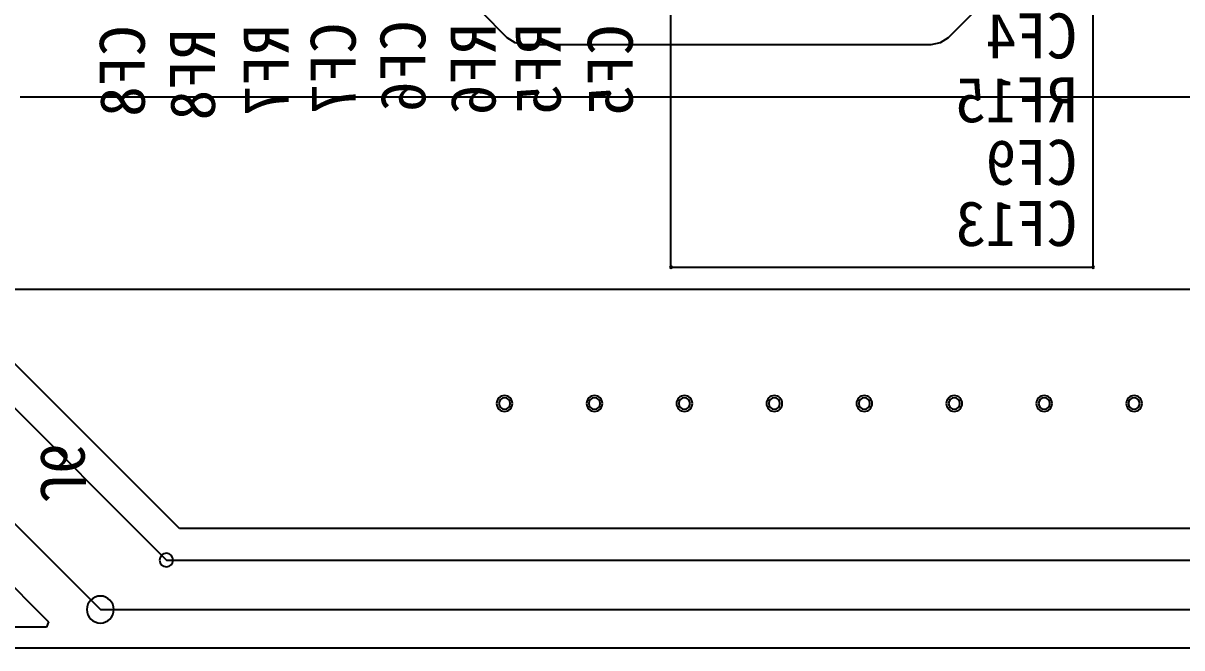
# Model space of a CAD drawing. Header units: inches. Extents: x 32166 to 66782, y 2386 to 7162.
# Drawn here: x 32632.1 to 32838.2, y 3232.1 to 3343.1 of the extents above; entities that cross this region are included whole.
import ezdxf

# ---------------------------------------------------------------- set-up
doc = ezdxf.new("R2010")
doc.units = ezdxf.units.IN
doc.header["$LTSCALE"] = 0.64311
doc.header["$MEASUREMENT"] = 0
for name, color, linetype in [('BOTTOMLAYER', 5, 'CONTINUOUS'), ('BOTTOMOVERLAY', 54, 'CONTINUOUS'), ('BOTTOMSOLDER', 6, 'CONTINUOUS'), ('KEEPOUTLAYER', 6, 'CONTINUOUS'), ('MULTILAYER', 9, 'CONTINUOUS')]:
    doc.layers.add(name, color=color, linetype=linetype)
doc.styles.get("Standard").update_dxf_attribs({"font": 'txt', "width": 0.8})

msp = doc.modelspace()

# ---------------------------------------------------------------- linework, layer by layer
at = {"layer": 'BOTTOMLAYER'}
for p, q in [((32796.7, 3340.61), (32814, 3357.91)), ((32713.58, 3345.21), (32718.18, 3340.61)), ((32718.18, 3340.61), (32719.57, 3339.68)), ((32719.57, 3339.68), (32721.22, 3339.36)), ((32721.22, 3339.36), (32793.66, 3339.36)), ((32793.66, 3339.36), (32795.3, 3339.68)), ((32795.3, 3339.68), (32796.7, 3340.61)), ((33058.65, 3329.99), (32631.58, 3329.99)), ((32619.75, 3295.83), (33073.43, 3295.83)), ((32659.93, 3253.31), (32629.82, 3283.42)), ((32625.83, 3279.43), (32657.59, 3247.67)), ((32618.33, 3266.39), (32645.85, 3238.87)), ((32616.12, 3257.19), (32636.63, 3236.67)), ((33135.01, 3253.31), (32659.93, 3253.31)), ((32657.59, 3247.67), (34217.27, 3247.67)), ((32645.85, 3238.87), (34227.03, 3238.87)), ((32636.63, 3236.67), (32636.24, 3235.74)), ((32636.24, 3235.74), (32502.54, 3235.74))]:
    msp.add_line(p, q, dxfattribs=at)
for centre, radius, start, end in [((32717.75, 3275.51), 1, 0, 180), ((32717.75, 3275.51), 1, 180, 0), ((32733.75, 3275.51), 1, 0, 180), ((32733.75, 3275.51), 1, 180, 0), ((32749.75, 3275.51), 1, 0, 180), ((32749.75, 3275.51), 1, 180, 0), ((32765.75, 3275.51), 1, 0, 180), ((32765.75, 3275.51), 1, 180, 0), ((32781.75, 3275.51), 1, 0, 180), ((32781.75, 3275.51), 1, 180, 0), ((32797.75, 3275.51), 1, 0, 180), ((32797.75, 3275.51), 1, 180, 0), ((32813.75, 3275.51), 1, 0, 180), ((32813.75, 3275.51), 1, 180, 0), ((32829.75, 3275.51), 1, 0, 180), ((32829.75, 3275.51), 1, 180, 0), ((32657.59, 3247.67), 1.2, 0, 180), ((32657.59, 3247.67), 1.2, 0, 180), ((32657.59, 3247.67), 1.2, 180, 0), ((32657.59, 3247.67), 1.2, 180, 0), ((32645.85, 3238.87), 2.4, 0, 180), ((32645.85, 3238.87), 2.4, 0, 180), ((32645.85, 3238.87), 2.4, 180, 0), ((32645.85, 3238.87), 2.4, 180, 0)]:
    msp.add_arc(centre, radius, start, end, dxfattribs=at)
at = {"layer": 'BOTTOMOVERLAY'}
for p, q in [((32822.47, 3299.75), (32822.47, 3423.91)), ((32747.35, 3299.75), (32747.35, 3375.99)), ((32747.35, 3299.75), (32822.47, 3299.75))]:
    msp.add_line(p, q, dxfattribs=at)
for centre, start, end in [((32747.35, 3299.75), 0, 180), ((32747.35, 3299.75), 0, 180), ((32747.35, 3299.75), 180, 0), ((32747.35, 3299.75), 180, 0), ((32822.47, 3299.75), 0, 180), ((32822.47, 3299.75), 0, 180), ((32822.47, 3299.75), 180, 0), ((32822.47, 3299.75), 180, 0)]:
    msp.add_arc(centre, 0.2, start, end, dxfattribs=at)
at = {"layer": 'BOTTOMSOLDER'}
for centre, start, end in [((32717.75, 3275.51), 0, 180), ((32717.75, 3275.51), 180, 0), ((32733.75, 3275.51), 0, 180), ((32733.75, 3275.51), 180, 0), ((32749.75, 3275.51), 0, 180), ((32749.75, 3275.51), 180, 0), ((32765.75, 3275.51), 0, 180), ((32765.75, 3275.51), 180, 0), ((32781.75, 3275.51), 0, 180), ((32781.75, 3275.51), 180, 0), ((32797.75, 3275.51), 0, 180), ((32797.75, 3275.51), 180, 0), ((32813.75, 3275.51), 0, 180), ((32813.75, 3275.51), 180, 0), ((32829.75, 3275.51), 0, 180), ((32829.75, 3275.51), 180, 0)]:
    msp.add_arc(centre, 1.41, start, end, dxfattribs=at)
at = {"layer": 'KEEPOUTLAYER'}
msp.add_line((32499.27, 3232.07), (34258.55, 3232.07), dxfattribs=at)
at = {"layer": 'MULTILAYER'}
for centre, start, end in [((32717.75, 3275.51), 0, 180), ((32717.75, 3275.51), 180, 0), ((32733.75, 3275.51), 0, 180), ((32733.75, 3275.51), 180, 0), ((32749.75, 3275.51), 0, 180), ((32749.75, 3275.51), 180, 0), ((32765.75, 3275.51), 0, 180), ((32765.75, 3275.51), 180, 0), ((32781.75, 3275.51), 0, 180), ((32781.75, 3275.51), 180, 0), ((32797.75, 3275.51), 0, 180), ((32797.75, 3275.51), 180, 0), ((32813.75, 3275.51), 0, 180), ((32813.75, 3275.51), 180, 0), ((32829.75, 3275.51), 0, 180), ((32829.75, 3275.51), 180, 0)]:
    msp.add_arc(centre, 1, start, end, dxfattribs=at)

# ---------------------------------------------------------------- texts
at = {"layer": 'BOTTOMOVERLAY', "text_generation_flag": 2}
for s, rotation, p in [('CF4', 360, (32819.67, 3336.87)), ('CF8', 90, (32653.75, 3342.79)), ('RF8', 90, (32666.23, 3342.15)), ('RF7', 90, (32679.35, 3342.95)), ('CF7', 90, (32691.27, 3343.27)), ('CF6', 90, (32703.67, 3343.67)), ('RF6', 90, (32716.15, 3343.11)), ('RF5', 90, (32727.75, 3343.11)), ('CF5', 90, (32740.55, 3342.95)), ('RF15', 360, (32819.67, 3325.51)), ('CF9', 360, (32819.67, 3314.39)), ('CF13', 360, (32819.67, 3303.51)), ('J6', 270, (32635.29, 3257.55))]:
    msp.add_text(s, height=8, rotation=rotation, dxfattribs=at).set_placement(p)

doc.saveas('drawing.dxf')
